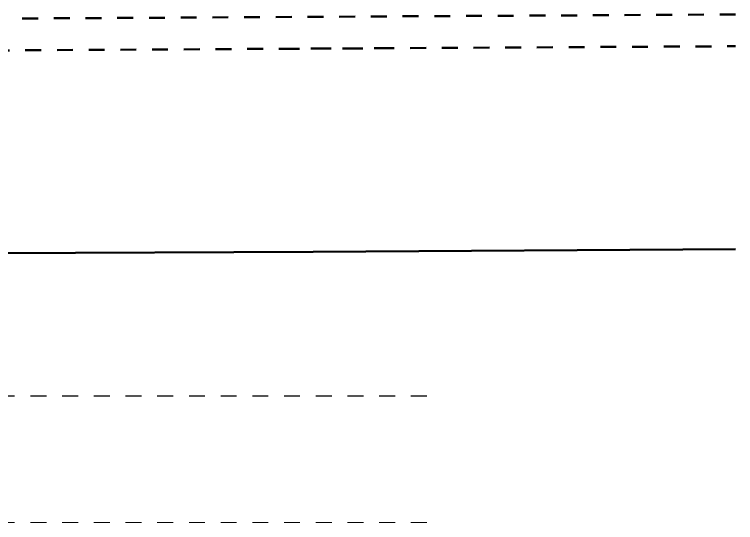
# Model space of a CAD drawing. Header units: metres. Extents: x -1693 to -1567, y 3 to 23.
# Drawn here: x -1658.319 to -1653.771, y 13.65 to 16.853 of the extents above; entities that cross this region are included whole.
import ezdxf

# ---------------------------------------------------------------- set-up
doc = ezdxf.new("R2010")
doc.units = ezdxf.units.M
for name, pattern in [('Dash dot', [0.015875, 0.00635, -0.004763, 0, -0.004763]), ('DASHED2', [9.525, 6.35, -3.175]), ('JacobsDemolished', [0.0045, 0.003, -0.0015])]:
    doc.linetypes.add(name, pattern=pattern)
doc.layers.add('D-BDGE-18-SOLID', color=7, linetype='Continuous', lineweight=9)
doc.layers.add('Toposolid', color=7, linetype='Continuous', lineweight=9)
doc.layers.add('D-BDGE-FRAMING', color=7, linetype='Continuous', lineweight=13, true_color=0x8c8cc6)

# ---------------------------------------------------------------- blocks, each defined once
blk = doc.blocks.new('T2DPAA-T2D-PWA-GE-M3D-100001_RockLevels_rvt-1-DRG-2871022 - SECTION 1')
at = {"layer": 'Toposolid', "true_color": 0x00ff00}
blk.add_hatch(color=3, dxfattribs=at).paths.add_polyline_path([(-1693.0502, 15.2571), (-1692.1087, 15.26), (-1688.088, 15.2702), (-1679.3678, 15.2958), (-1670.851, 15.3227), (-1667.8563, 15.322), (-1664.3301, 15.3322), (-1659.6944, 15.3469), (-1658.905, 15.3466), (-1656.2746, 15.3571), (-1653.7706, 15.3727), (-1653.7706, 15.3737), (-1656.4366, 15.3571), (-1658.929, 15.3476), (-1659.6944, 15.3479), (-1665.6186, 15.3292), (-1667.8563, 15.323), (-1670.8511, 15.3237), (-1680.1373, 15.2945), (-1689.3488, 15.2678), (-1692.7852, 15.259), (-1693.0502, 15.2581), (-1693.0502, 15.2573)])
at = {"layer": 'Toposolid', "lineweight": 5, "true_color": 0x00ff00}
blk.add_hatch(color=3, dxfattribs=at).paths.add_polyline_path([(-1656.4351, 15.3571), (-1656.4343, 15.3571), (-1656.4346, 15.3571)])
at = {"layer": 'Toposolid', "color": 3, "linetype": 'DASHED2', "lineweight": 40, "true_color": 0x00ff00}
for p, q in [((-1656.4343, 15.3571), (-1658.9051, 15.3476)), ((-1658.9051, 15.3466), (-1656.4343, 15.3561)), ((-1653.7706, 15.3737), (-1656.4343, 15.3571)), ((-1656.4343, 15.3561), (-1653.7706, 15.3727))]:
    blk.add_line(p, q, dxfattribs=at)
blk = doc.blocks.new('Structural Framing 2 - Structural Framing 2-5589929-DRG-2871022 - SECTION 1')
at = {"layer": 'D-BDGE-FRAMING', "color": 9, "linetype": 'JacobsDemolished', "lineweight": 50, "true_color": 0xc3c3c3}
for p, q in [((-1653.7706, 16.8534), (-1693.0502, 16.6309)), ((-1656.0232, 16.6402), (-1653.7706, 16.6531)), ((-1693.0502, 16.4304), (-1656.0232, 16.6402)), ((-1656.6213, 16.6367), (-1656.0232, 16.6402))]:
    blk.add_line(p, q, dxfattribs=at)

msp = doc.modelspace()

# ---------------------------------------------------------------- linework, layer by layer
at = {"layer": 'D-BDGE-18-SOLID', "color": 17, "linetype": 'Dash dot', "lineweight": 25, "true_color": 0x804040}
msp.add_line((-1690.8182, 14.45), (-1655.6182, 14.45), dxfattribs=at)
at = {"layer": 'D-BDGE-18-SOLID', "color": 53, "linetype": 'Dash dot', "true_color": 0xc8c33c}
msp.add_line((-1690.8182, 13.65), (-1655.6182, 13.65), dxfattribs=at)

# ---------------------------------------------------------------- block references
at = {"lineweight": 5}
msp.add_blockref('T2DPAA-T2D-PWA-GE-M3D-100001_RockLevels_rvt-1-DRG-2871022 - SECTION 1', (0, 0), dxfattribs=at)
at = {"layer": 'D-BDGE-FRAMING', "color": 9, "linetype": 'JacobsDemolished', "lineweight": 50, "true_color": 0xc3c3c3}
msp.add_blockref('Structural Framing 2 - Structural Framing 2-5589929-DRG-2871022 - SECTION 1', (0, 0), dxfattribs=at)

doc.saveas('drawing.dxf')
